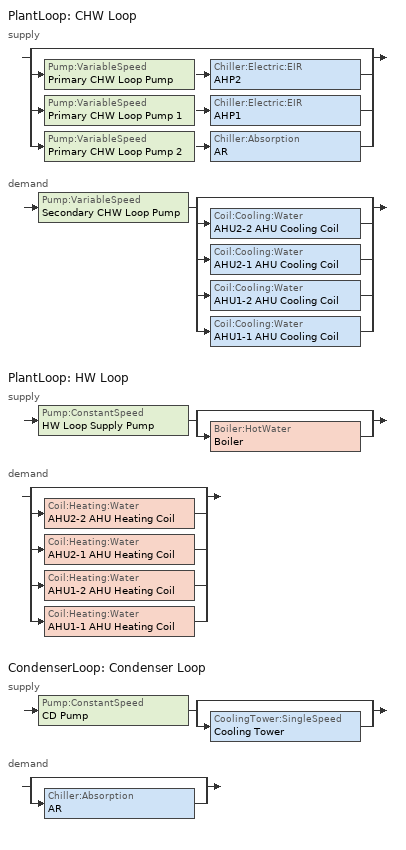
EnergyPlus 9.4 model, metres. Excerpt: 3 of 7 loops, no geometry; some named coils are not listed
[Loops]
PlantLoop 'CHW Loop'
 supply: split
  | bypass
  | Pump:VariableSpeed 'Primary CHW Loop Pump' > Chiller:Electric:EIR 'AHP2'
  | Pump:VariableSpeed 'Primary CHW Loop Pump 1' > Chiller:Electric:EIR 'AHP1'
  | Pump:VariableSpeed 'Primary CHW Loop Pump 2' > Chiller:Absorption 'AR'
 demand: Pump:VariableSpeed 'Secondary CHW Loop Pump' > split
  | bypass
  | Coil:Cooling:Water 'AHU2-2 AHU Cooling Coil'
  | Coil:Cooling:Water 'AHU2-1 AHU Cooling Coil'
  | Coil:Cooling:Water 'AHU1-2 AHU Cooling Coil'
  | Coil:Cooling:Water 'AHU1-1 AHU Cooling Coil'
PlantLoop 'HW Loop'
 supply: Pump:ConstantSpeed 'HW Loop Supply Pump' > split
  | bypass
  | Boiler:HotWater 'Boiler'
 demand: split
  | bypass
  | Coil:Heating:Water 'AHU2-2 AHU Heating Coil'
  | Coil:Heating:Water 'AHU2-1 AHU Heating Coil'
  | Coil:Heating:Water 'AHU1-2 AHU Heating Coil'
  | Coil:Heating:Water 'AHU1-1 AHU Heating Coil'
CondenserLoop 'Condenser Loop'
 supply: Pump:ConstantSpeed 'CD Pump' > split
  | bypass
  | CoolingTower:SingleSpeed 'Cooling Tower'
 demand: split
  | bypass
  | Chiller:Absorption 'AR'
[Sizing:Plant]
Name | Loop Type | Design Loop Exit Temperature {C} | Loop Design Temperature Difference {deltaC}
CHW Loop | Cooling | 7 | 5
Condenser Loop | Condenser | 32 | 5
HW Loop | Heating | 80 | 10
[PlantLoop] Fluid Type=Water; Maximum Loop Flow Rate {m3/s}=0.05385; Minimum Loop Flow Rate {m3/s}=0; Plant Loop Volume {m3}=autocalculate; Load Distribution Scheme=SequentialLoad; Plant Loop Demand Calculation Scheme=SingleSetpoint; Pressure Simulation Type=None
Name | Plant Equipment Operation Scheme | Maximum Loop Temperature {C} | Minimum Loop Temperature {C} | Common Pipe Simulation
CHW Loop | CHW Loop Operation | 80 | 0 | TwoWayCommonPipe
HW Loop | HW Loop Operation | 100 | 10 | None
[PlantEquipmentOperationSchemes] Control Scheme 1 Schedule=On 24/7
Name | Control Scheme 1
CHW Loop Operation | CHW Loop Scheme 1
HW Loop Operation | HW Loop Scheme 1
[PlantEquipmentOperation:CoolingLoad] Load Range 1 Lower Limit {W}=0; Load Range 1 Upper Limit {W}=1e+15
Name | Range 1 Equipment List
CHW Loop Scheme 1 | CHW Loop Scheme 1 Range 1 Equipment List
Condenser Loop Scheme 1 | Condenser Loop Scheme 1 Range 1 Equipment List
[PlantEquipmentList]
CHW Loop Scheme 1 Range 1 Equipment List: AHP2, AHP1, AR
HW Loop Scheme 1 Range 1 Equipment List: Boiler
[Pump:VariableSpeed] Motor Efficiency=0.9; Fraction of Motor Inefficiencies to Fluid Stream=0; Coefficient 1 of the Part Load Performance Curve=0; Coefficient 2 of the Part Load Performance Curve=1; Coefficient 3 of the Part Load Performance Curve=0; Coefficient 4 of the Part Load Performance Curve=0; Design Minimum Flow Rate {m3/s}=0
Name | Design Maximum Flow Rate {m3/s} | Design Pump Head {Pa} | Design Power Consumption {W} | Pump Control Type
Secondary CHW Loop Pump | 0.05385 | 245000 | 33000 | Continuous
Primary CHW Loop Pump; Primary CHW Loop Pump 1 | 0.014333 | 147000 | 3700 | Intermittent
Primary CHW Loop Pump 2 | 0.0252 | 147000 | 7500 | Intermittent
[Chiller:Electric:EIR] Reference Capacity {W}=300000; Reference COP {W/W}=5.5; Reference Leaving Chilled Water Temperature {C}=6.67; Reference Entering Condenser Fluid Temperature {C}=29.4; Reference Chilled Water Flow Rate {m3/s}=0.014333; Reference Condenser Fluid Flow Rate {m3/s}=autosize; Cooling Capacity Function of Temperature Curve=Air cooled CentCapFT; Electric Input to Cooling Output Ratio Function of Temperature Curve=Air cooled CentEIRFT; Electric Input to Cooling Output Ratio Function of Part Load Ratio Curve=Air cooled CentEIRFPLR; Minimum Part Load Ratio=0.1; Maximum Part Load Ratio=1; Optimum Part Load Ratio=1; Minimum Unloading Ratio=0.25; Condenser Type=AirCooled; Condenser Fan Power Ratio {W/W}=0.04; Fraction of Compressor Electric Consumption Rejected by Condenser=1; Leaving Chilled Water Lower Temperature Limit {C}=5; Chiller Flow Mode=NotModulated; Design Heat Recovery Water Flow Rate {m3/s}=0; Sizing Factor=1; Basin Heater Capacity {W/K}=0; Basin Heater Setpoint Temperature {C}=2; Basin Heater Operating Schedule=On 24/7; Condenser Heat Recovery Relative Capacity Fraction=1
AHP2; AHP1
[Chiller:Absorption]
AR: Nominal Capacity {W}=527000; Nominal Pumping Power {W}=5100; Minimum Part Load Ratio=0.15; Maximum Part Load Ratio=1; Optimum Part Load Ratio=0.65; Design Condenser Inlet Temperature {C}=35; Design Chilled Water Flow Rate {m3/s}=0.0252; Design Condenser Water Flow Rate {m3/s}=0.041667; Coefficient 1 of the Hot Water or Steam Use Part Load Ratio Curve=0.03303; Coefficient 2 of the Hot Water or Steam Use Part Load Ratio Curve=0.6852; Coefficient 3 of the Hot Water or Steam Use Part Load Ratio Curve=0.2818; Coefficient 1 of the Pump Electric Use Part Load Ratio Curve=1; Coefficient 2 of the Pump Electric Use Part Load Ratio Curve=0; Coefficient 3 of the Pump Electric Use Part Load Ratio Curve=0; Chilled Water Outlet Temperature Lower Limit {C}=5; Chiller Flow Mode=NotModulated; Sizing Factor=1
[CondenserLoop]
Condenser Loop: Fluid Type=Water; Condenser Equipment Operation Scheme=Condenser Loop Operation; Maximum Loop Temperature {C}=50; Minimum Loop Temperature {C}=5; Maximum Loop Flow Rate {m3/s}=0.041667; Minimum Loop Flow Rate {m3/s}=0; Condenser Loop Volume {m3}=autocalculate; Load Distribution Scheme=SequentialLoad; Pressure Simulation Type=None
[CondenserEquipmentOperationSchemes]
Condenser Loop Operation: Control Scheme 1=Condenser Loop Scheme 1; Control Scheme 1 Schedule=On 24/7
[CondenserEquipmentList]
Condenser Loop Scheme 1 Range 1 Equipment List: Cooling Tower
[Pump:ConstantSpeed] Motor Efficiency=0.9; Fraction of Motor Inefficiencies to Fluid Stream=0; Pump Control Type=Intermittent
Name | Design Flow Rate {m3/s} | Design Pump Head {Pa} | Design Power Consumption {W}
CD Pump | 0.041667 | 245000 | 18500
HW Loop Supply Pump | 0.0252 | 147000 | 7500
[CoolingTower:SingleSpeed]
Cooling Tower: Design Air Flow Rate {m3/s}=29.717; Design Fan Power {W}=7500; Free Convection Regime Air Flow Rate {m3/s}=autocalculate; Free Convection Regime Air Flow Rate Sizing Factor=0.1; Free Convection U-Factor Times Area Value Sizing Factor=0.1; Performance Input Method=NominalCapacity; Heat Rejection Capacity and Nominal Capacity Sizing Ratio=1.25; Nominal Capacity {W}=872100; Free Convection Capacity {W}=10000; Free Convection Nominal Capacity Sizing Factor=0.1; Design Inlet Air Dry-Bulb Temperature {C}=35; Design Inlet Air Wet-Bulb Temperature {C}=27; Design Approach Temperature {deltaC}=5; Design Range Temperature {deltaC}=5; Basin Heater Capacity {W/K}=0; Basin Heater Setpoint Temperature {C}=2; Basin Heater Operating Schedule=On 24/7; Evaporation Loss Mode=SaturatedExit; Evaporation Loss Factor {percent/K}=0.2; Drift Loss Percent {percent}=0; Blowdown Calculation Mode=ConcentrationRatio; Blowdown Concentration Ratio=3; Blowdown Makeup Water Usage Schedule=On 24/7; Capacity Control=FanCycling; Cell Control=MinimalCell; Cell Minimum  Water Flow Rate Fraction=0.33; Cell Maximum Water Flow Rate Fraction=2.5; Sizing Factor=1
[PlantEquipmentOperation:HeatingLoad]
HW Loop Scheme 1: Load Range 1 Lower Limit {W}=0; Load Range 1 Upper Limit {W}=1e+15; Range 1 Equipment List=HW Loop Scheme 1 Range 1 Equipment List
[Boiler:HotWater]
Boiler: Fuel Type=NaturalGas; Nominal Capacity {W}=346000; Nominal Thermal Efficiency=0.89; Efficiency Curve Temperature Evaluation Variable=LeavingBoiler; Normalized Boiler Efficiency Curve=CondensingBoilerEff; Design Water Flow Rate {m3/s}=autosize; Minimum Part Load Ratio=0; Maximum Part Load Ratio=1; Optimum Part Load Ratio=1; Water Outlet Upper Temperature Limit {C}=100; Boiler Flow Mode=NotModulated; Parasitic Electric Load {W}=4300; Sizing Factor=1
[Schedule:Compact]
On 24/7: Through: 12/31, For: AllDays, Until: 24:00, 1
[Curve:Biquadratic]
Name | Coefficient1 Constant | Coefficient2 x | Coefficient3 x**2 | Coefficient4 y | Coefficient5 y**2 | Coefficient6 x*y | Minimum Value of x | Maximum Value of x | Minimum Value of y | Maximum Value of y
Air cooled CentCapFT | 0.257896 | 0.0389016 | -0.00021708 | 0.0468684 | -0.00094284 | -0.00034344 | 5 | 10 | 24 | 35
Air cooled CentEIRFT | 0.933884 | -0.058212 | 0.00450036 | 0.00243 | 0.000486 | -0.001215 | 5 | 10 | 24 | 35
CondensingBoilerEff | 1.12497 | 0.0149639 | -0.0259983 | 0 | -1.40464e-06 | -0.00153624 | 0.1 | 1 | 30 | 85
[Curve:Quadratic]
Air cooled CentEIRFPLR: Coefficient1 Constant=0.222903; Coefficient2 x=0.313387; Coefficient3 x**2=0.46371; Minimum Value of x=0; Maximum Value of x=1
